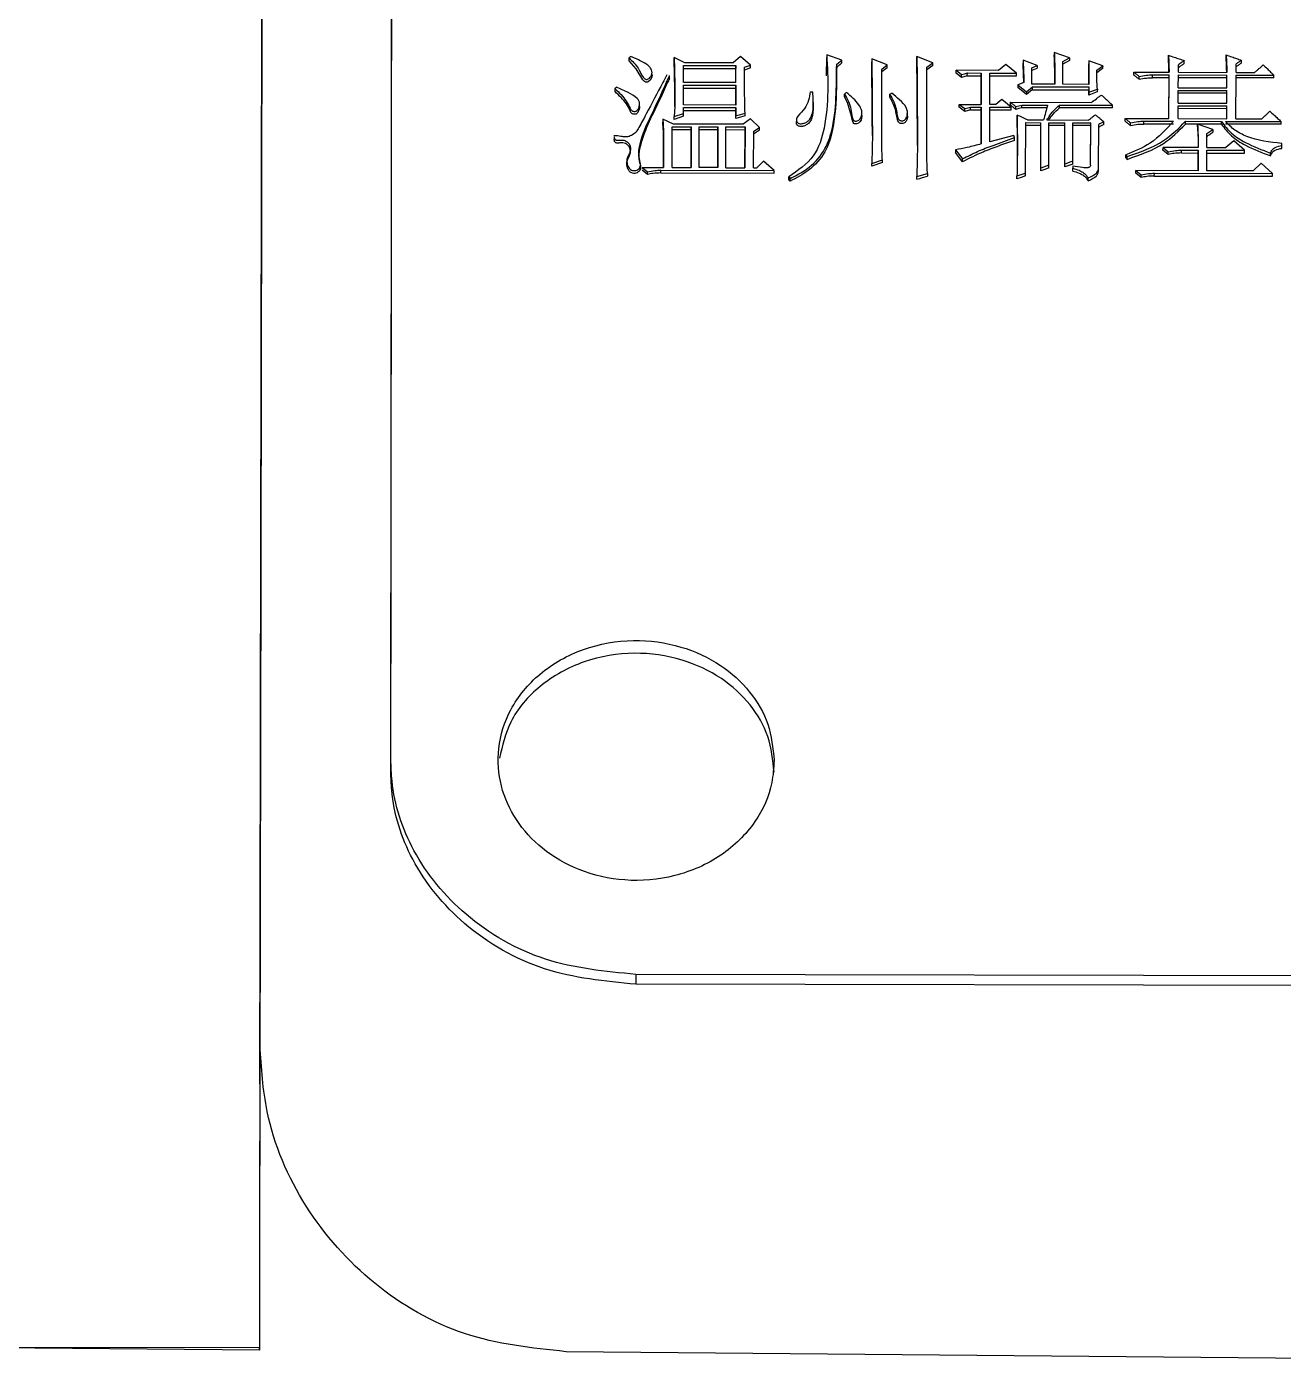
# Model space of a CAD drawing. Header units: millimetres. Extents: x 2384 to 4064, y 886 to 2074.
# Drawn here: x 2761.33 to 2781.81, y 1816.38 to 1838.27 of the extents above; entities that cross this region are included whole.
import ezdxf

# ---------------------------------------------------------------- set-up
doc = ezdxf.new("R2010")
doc.units = ezdxf.units.MM

msp = doc.modelspace()

# ---------------------------------------------------------------- linework, layer by layer
at = {"color": 7, "linetype": 'Continuous', "lineweight": 25}
for p, q in [((2771.144, 1837.712), (2771.144, 1837.759)), ((2772.053, 1837.679), (2771.88, 1837.766)), ((2772.961, 1837.781), (2772.842, 1837.678)), ((2773.124, 1837.643), (2772.961, 1837.781)), ((2774.363, 1837.467), (2774.367, 1837.767)), ((2774.616, 1837.726), (2774.368, 1837.813)), ((2775.352, 1837.647), (2775.103, 1837.743)), ((2775.103, 1837.743), (2775.103, 1837.696)), ((2776.098, 1837.681), (2775.839, 1837.785)), ((2778.327, 1837.763), (2778.078, 1837.85)), ((2778.078, 1837.85), (2778.078, 1837.803)), ((2778.219, 1837.703), (2778.327, 1837.763)), ((2780.879, 1837.763), (2780.88, 1837.81)), ((2771.517, 1837.533), (2771.517, 1837.543)), ((2772.031, 1837.636), (2772.886, 1837.634)), ((2772.031, 1837.359), (2772.031, 1837.636)), ((2772.031, 1837.589), (2772.885, 1837.588)), ((2772.842, 1837.678), (2772.053, 1837.679)), ((2772.885, 1837.357), (2772.886, 1837.634)), ((2772.886, 1837.634), (2772.885, 1837.588)), ((2772.885, 1837.357), (2772.885, 1837.588)), ((2773.026, 1837.608), (2773.124, 1837.643)), ((2773.123, 1837.596), (2773.026, 1837.562)), ((2774.53, 1837.657), (2774.616, 1837.726)), ((2774.53, 1837.611), (2774.53, 1837.657)), ((2774.53, 1837.478), (2774.53, 1837.525)), ((2775.264, 1836.447), (2775.265, 1837.578)), ((2775.265, 1837.578), (2775.352, 1837.647)), ((2775.352, 1837.601), (2775.265, 1837.532)), ((2776, 1836.245), (2776.001, 1837.611)), ((2776.001, 1837.611), (2776.098, 1837.681)), ((2776.098, 1837.634), (2776.001, 1837.565)), ((2776.477, 1837.559), (2776.563, 1837.489)), ((2777.169, 1837.557), (2776.477, 1837.559)), ((2776.477, 1837.512), (2776.477, 1837.559)), ((2777.288, 1837.652), (2777.169, 1837.557)), ((2777.461, 1837.513), (2777.288, 1837.652)), ((2777.57, 1837.721), (2777.569, 1837.674)), ((2777.797, 1837.634), (2777.57, 1837.721)), ((2777.71, 1837.6), (2777.797, 1837.634)), ((2777.71, 1837.331), (2777.71, 1837.6)), ((2777.796, 1837.587), (2777.71, 1837.553)), ((2778.327, 1837.716), (2778.218, 1837.656)), ((2778.218, 1837.33), (2778.219, 1837.703)), ((2778.64, 1837.71), (2778.64, 1837.329)), ((2778.868, 1837.632), (2778.64, 1837.71)), ((2778.64, 1837.71), (2778.64, 1837.664)), ((2778.64, 1837.329), (2778.64, 1837.664)), ((2778.77, 1837.563), (2778.868, 1837.632)), ((2778.867, 1837.585), (2778.77, 1837.516)), ((2779.376, 1837.527), (2779.949, 1837.526)), ((2779.376, 1837.481), (2779.376, 1837.527)), ((2780.101, 1837.526), (2780.101, 1837.647)), ((2780.101, 1837.526), (2780.89, 1837.524)), ((2781.042, 1837.524), (2781.042, 1837.663)), ((2781.042, 1837.524), (2781.345, 1837.524)), ((2771.517, 1837.497), (2771.517, 1837.51)), ((2771.803, 1837.425), (2771.804, 1837.472)), ((2772.03, 1836.994), (2772.031, 1837.315)), ((2772.885, 1837.357), (2772.031, 1837.359)), ((2772.031, 1837.315), (2772.885, 1837.314)), ((2772.885, 1837.314), (2772.885, 1836.992)), ((2776.563, 1837.443), (2776.477, 1837.512)), ((2776.563, 1837.443), (2776.563, 1837.489)), ((2776.66, 1837.468), (2776.563, 1837.443)), ((2776.66, 1837.468), (2776.661, 1837.515)), ((2776.66, 1837.468), (2776.888, 1837.468)), ((2776.661, 1837.515), (2776.888, 1837.514)), ((2776.888, 1837.514), (2776.887, 1837.002)), ((2776.887, 1837.002), (2776.888, 1837.468)), ((2777.028, 1837.514), (2777.461, 1837.513)), ((2777.028, 1837.002), (2777.028, 1837.514)), ((2777.028, 1837.468), (2777.461, 1837.467)), ((2777.58, 1837.357), (2777.483, 1837.323)), ((2777.483, 1837.323), (2777.623, 1837.209)), ((2778.088, 1837.33), (2777.71, 1837.331)), ((2778.64, 1837.329), (2778.218, 1837.33)), ((2779.462, 1837.411), (2779.462, 1837.458)), ((2779.678, 1837.437), (2779.679, 1837.483)), ((2779.949, 1837.436), (2779.678, 1837.437)), ((2779.679, 1837.483), (2779.949, 1837.483)), ((2779.948, 1836.77), (2779.949, 1837.483)), ((2779.948, 1836.77), (2779.949, 1837.436)), ((2779.949, 1837.436), (2779.949, 1837.483)), ((2780.1, 1837.274), (2780.101, 1837.483)), ((2780.89, 1837.435), (2780.1, 1837.436)), ((2780.101, 1837.483), (2780.89, 1837.481)), ((2780.89, 1837.273), (2780.89, 1837.481)), ((2780.89, 1837.273), (2780.89, 1837.435)), ((2781.041, 1836.768), (2781.042, 1837.481)), ((2781.658, 1837.433), (2781.041, 1837.434)), ((2781.042, 1837.481), (2781.658, 1837.48)), ((2770.916, 1837.21), (2770.917, 1837.257)), ((2772.03, 1837.269), (2772.885, 1837.267)), ((2772.885, 1836.992), (2772.885, 1837.267)), ((2774.097, 1837.207), (2774.14, 1837.207)), ((2775.395, 1837.17), (2775.427, 1837.187)), ((2775.395, 1837.124), (2775.395, 1837.17)), ((2777.223, 1837.08), (2777.125, 1837.002)), ((2777.374, 1836.958), (2777.223, 1837.08)), ((2777.623, 1837.163), (2777.482, 1837.276)), ((2777.623, 1837.209), (2777.721, 1837.287)), ((2777.72, 1837.241), (2777.623, 1837.163)), ((2777.623, 1837.209), (2777.623, 1837.163)), ((2777.72, 1837.241), (2778.64, 1837.24)), ((2777.721, 1837.287), (2778.64, 1837.286)), ((2778.64, 1837.286), (2778.64, 1837.199)), ((2778.64, 1837.286), (2778.64, 1837.24)), ((2778.64, 1837.199), (2778.781, 1837.251)), ((2778.64, 1837.153), (2778.64, 1837.24)), ((2778.78, 1837.205), (2778.64, 1837.153)), ((2778.781, 1837.251), (2778.78, 1837.205)), ((2780.1, 1837.274), (2780.89, 1837.273)), ((2780.1, 1837.231), (2780.89, 1837.23)), ((2780.1, 1837.022), (2780.1, 1837.231)), ((2780.89, 1837.183), (2780.1, 1837.185)), ((2780.89, 1837.021), (2780.89, 1837.23)), ((2780.89, 1837.021), (2780.89, 1837.183)), ((2771.317, 1836.966), (2771.317, 1837.012)), ((2771.89, 1836.968), (2771.879, 1836.802)), ((2772.885, 1836.992), (2772.03, 1836.994)), ((2772.03, 1836.95), (2772.885, 1836.949)), ((2772.03, 1836.854), (2772.03, 1836.95)), ((2772.03, 1836.904), (2772.885, 1836.903)), ((2772.885, 1836.949), (2772.885, 1836.818)), ((2772.885, 1836.772), (2772.885, 1836.903)), ((2772.885, 1836.818), (2773.036, 1836.861)), ((2774.146, 1836.911), (2774.146, 1836.958)), ((2774.939, 1836.868), (2774.939, 1836.892)), ((2775.682, 1836.845), (2775.683, 1836.874)), ((2775.683, 1836.887), (2775.683, 1836.891)), ((2776.53, 1837.003), (2776.617, 1836.933)), ((2776.53, 1837.003), (2776.887, 1837.002)), ((2776.53, 1836.957), (2776.53, 1837.003)), ((2776.617, 1836.887), (2776.53, 1836.957)), ((2776.617, 1836.887), (2776.617, 1836.933)), ((2776.714, 1836.913), (2776.617, 1836.887)), ((2776.714, 1836.959), (2776.887, 1836.959)), ((2776.714, 1836.913), (2776.714, 1836.959)), ((2776.714, 1836.913), (2776.887, 1836.913)), ((2776.887, 1836.959), (2776.887, 1836.357)), ((2776.887, 1836.357), (2776.887, 1836.913)), ((2777.027, 1836.391), (2777.028, 1836.958)), ((2777.125, 1837.002), (2777.028, 1837.002)), ((2777.028, 1836.958), (2777.374, 1836.958)), ((2777.028, 1836.913), (2777.374, 1836.912)), ((2777.363, 1837.036), (2778.683, 1837.034)), ((2777.363, 1836.99), (2777.363, 1837.036)), ((2777.374, 1836.912), (2777.374, 1836.958)), ((2777.547, 1836.992), (2777.969, 1836.991)), ((2777.547, 1836.946), (2777.547, 1836.992)), ((2777.957, 1836.946), (2777.547, 1836.946)), ((2778.164, 1836.991), (2779.029, 1836.99)), ((2778.164, 1836.945), (2778.164, 1836.991)), ((2779.029, 1836.944), (2778.164, 1836.945)), ((2780.1, 1837.022), (2780.89, 1837.021)), ((2780.1, 1836.979), (2780.89, 1836.977)), ((2780.1, 1836.77), (2780.1, 1836.979)), ((2780.89, 1836.932), (2780.1, 1836.933)), ((2780.889, 1836.768), (2780.89, 1836.932)), ((2780.89, 1836.768), (2780.89, 1836.977)), ((2771.868, 1836.68), (2771.695, 1836.759)), ((2771.695, 1836.759), (2771.695, 1836.714)), ((2773.004, 1836.678), (2771.868, 1836.68)), ((2771.879, 1836.802), (2772.03, 1836.854)), ((2772.03, 1836.809), (2771.879, 1836.757)), ((2771.879, 1836.757), (2771.879, 1836.802)), ((2772.885, 1836.772), (2772.885, 1836.818)), ((2773.036, 1836.816), (2772.885, 1836.772)), ((2773.123, 1836.765), (2773.004, 1836.678)), ((2773.274, 1836.625), (2773.123, 1836.765)), ((2773.923, 1836.84), (2773.923, 1836.839)), ((2777.471, 1836.781), (2777.471, 1836.827)), ((2777.473, 1836.624), (2777.471, 1836.781)), ((2777.611, 1835.882), (2777.612, 1836.705)), ((2777.612, 1836.705), (2777.861, 1836.704)), ((2777.86, 1836.659), (2777.612, 1836.659)), ((2777.644, 1836.748), (2777.904, 1836.748)), ((2777.86, 1835.961), (2777.861, 1836.704)), ((2777.86, 1836.659), (2777.861, 1836.704)), ((2777.86, 1835.916), (2777.86, 1836.659)), ((2777.958, 1836.748), (2778.64, 1836.746)), ((2777.99, 1836.704), (2778.25, 1836.703)), ((2777.99, 1836.013), (2777.99, 1836.704)), ((2778.25, 1836.658), (2777.99, 1836.658)), ((2778.249, 1836.03), (2778.25, 1836.703)), ((2778.249, 1835.986), (2778.25, 1836.658)), ((2778.25, 1836.658), (2778.25, 1836.703)), ((2778.379, 1836.074), (2778.38, 1836.703)), ((2778.38, 1836.703), (2778.672, 1836.703)), ((2778.672, 1836.657), (2778.38, 1836.658)), ((2778.671, 1836.012), (2778.672, 1836.703)), ((2778.671, 1836.011), (2778.672, 1836.657)), ((2778.672, 1836.657), (2778.672, 1836.703)), ((2778.801, 1835.986), (2778.802, 1836.676)), ((2779.234, 1836.726), (2779.235, 1836.771)), ((2779.235, 1836.771), (2779.948, 1836.77)), ((2779.321, 1836.656), (2779.321, 1836.702)), ((2779.537, 1836.727), (2780.024, 1836.726)), ((2779.537, 1836.682), (2779.537, 1836.727)), ((2780.024, 1836.681), (2779.537, 1836.682)), ((2780.1, 1836.77), (2780.89, 1836.768)), ((2780.219, 1836.726), (2780.803, 1836.725)), ((2780.219, 1836.681), (2780.219, 1836.726)), ((2780.414, 1836.68), (2780.219, 1836.681)), ((2780.662, 1836.594), (2780.414, 1836.682)), ((2780.803, 1836.679), (2780.419, 1836.68)), ((2780.803, 1836.679), (2780.803, 1836.725)), ((2780.868, 1836.725), (2781.777, 1836.723)), ((2781.776, 1836.678), (2780.868, 1836.679)), ((2781.041, 1836.768), (2781.463, 1836.767)), ((2770.905, 1836.41), (2770.905, 1836.455)), ((2771.705, 1836.55), (2771.705, 1835.972)), ((2771.705, 1836.504), (2771.705, 1836.55)), ((2771.705, 1835.972), (2771.705, 1836.504)), ((2771.846, 1836.637), (2772.16, 1836.636)), ((2771.846, 1835.972), (2771.846, 1836.637)), ((2771.846, 1836.591), (2772.16, 1836.591)), ((2772.16, 1836.636), (2772.159, 1835.971)), ((2772.159, 1835.971), (2772.16, 1836.591)), ((2772.16, 1836.591), (2772.16, 1836.636)), ((2772.289, 1835.971), (2772.29, 1836.636)), ((2772.289, 1836.591), (2772.592, 1836.59)), ((2772.29, 1836.636), (2772.593, 1836.635)), ((2772.593, 1836.635), (2772.592, 1835.971)), ((2772.592, 1836.59), (2772.593, 1836.635)), ((2772.592, 1835.971), (2772.592, 1836.59)), ((2772.722, 1836.635), (2773.036, 1836.635)), ((2772.722, 1835.97), (2772.722, 1836.635)), ((2772.722, 1836.59), (2773.036, 1836.589)), ((2773.036, 1836.635), (2773.035, 1835.97)), ((2773.035, 1835.97), (2773.036, 1836.589)), ((2773.036, 1836.589), (2773.036, 1836.635)), ((2773.274, 1836.58), (2773.176, 1836.519)), ((2773.176, 1835.97), (2773.177, 1836.564)), ((2773.177, 1836.564), (2773.274, 1836.625)), ((2777.417, 1836.496), (2777.027, 1836.391)), ((2777.428, 1836.461), (2777.417, 1836.496)), ((2777.427, 1836.415), (2777.428, 1836.461)), ((2777.474, 1836.628), (2777.473, 1835.974)), ((2780.565, 1836.525), (2780.662, 1836.594)), ((2780.565, 1836.298), (2780.565, 1836.525)), ((2776.465, 1836.261), (2776.583, 1836.113)), ((2776.465, 1836.261), (2776.465, 1836.216)), ((2776.583, 1836.068), (2776.465, 1836.216)), ((2779.85, 1836.254), (2779.851, 1836.299)), ((2779.937, 1836.184), (2779.85, 1836.254)), ((2779.851, 1836.299), (2779.937, 1836.229)), ((2780.424, 1836.298), (2779.851, 1836.299)), ((2779.937, 1836.184), (2779.937, 1836.229)), ((2780.153, 1836.255), (2780.424, 1836.254)), ((2780.153, 1836.21), (2780.153, 1836.255)), ((2780.153, 1836.21), (2780.424, 1836.209)), ((2780.423, 1835.921), (2780.424, 1836.209)), ((2780.424, 1836.254), (2780.424, 1835.921)), ((2780.564, 1835.921), (2780.565, 1836.254)), ((2780.564, 1836.209), (2781.181, 1836.208)), ((2780.565, 1836.298), (2780.878, 1836.297)), ((2780.565, 1836.254), (2781.181, 1836.253)), ((2781.008, 1836.41), (2780.878, 1836.297)), ((2781.181, 1836.253), (2781.008, 1836.41)), ((2781.787, 1836.33), (2781.787, 1836.365)), ((2781.787, 1836.285), (2781.787, 1836.33)), ((2773.338, 1836.074), (2773.23, 1835.969)), ((2773.511, 1835.925), (2773.338, 1836.074)), ((2775.275, 1836.052), (2775.101, 1835.992)), ((2775.101, 1835.992), (2775.102, 1836.036)), ((2775.102, 1836.036), (2775.275, 1836.097)), ((2776.583, 1836.068), (2776.583, 1836.113)), ((2778.249, 1835.986), (2778.249, 1836.03)), ((2778.379, 1835.995), (2778.379, 1835.96)), ((2778.379, 1835.995), (2778.379, 1835.95)), ((2778.801, 1835.941), (2778.801, 1835.985)), ((2779.266, 1836.106), (2779.266, 1836.151)), ((2781.451, 1836.042), (2781.321, 1835.92)), ((2781.635, 1835.875), (2781.451, 1836.042)), ((2771.359, 1835.973), (2771.445, 1835.903)), ((2771.359, 1835.973), (2771.705, 1835.972)), ((2771.445, 1835.858), (2771.359, 1835.928)), ((2771.445, 1835.858), (2771.445, 1835.903)), ((2771.661, 1835.884), (2771.662, 1835.928)), ((2771.661, 1835.884), (2773.511, 1835.881)), ((2771.662, 1835.928), (2773.511, 1835.925)), ((2771.846, 1835.972), (2772.159, 1835.971)), ((2772.592, 1835.971), (2772.289, 1835.971)), ((2772.722, 1835.97), (2773.035, 1835.97)), ((2773.176, 1835.97), (2773.23, 1835.969)), ((2773.749, 1835.819), (2773.771, 1835.793)), ((2773.749, 1835.775), (2773.749, 1835.819)), ((2773.771, 1835.749), (2773.749, 1835.775)), ((2773.77, 1835.749), (2773.771, 1835.793)), ((2775.837, 1835.824), (2776.01, 1835.877)), ((2775.837, 1835.78), (2775.837, 1835.824)), ((2776.01, 1835.877), (2776.01, 1835.832)), ((2777.47, 1835.786), (2777.47, 1835.83)), ((2777.86, 1835.916), (2777.86, 1835.961)), ((2778.379, 1835.915), (2778.379, 1835.96)), ((2778.379, 1835.915), (2778.379, 1835.95)), ((2778.628, 1835.757), (2778.628, 1835.802)), ((2779.407, 1835.923), (2779.493, 1835.853)), ((2780.424, 1835.921), (2779.407, 1835.923)), ((2779.407, 1835.879), (2779.407, 1835.923)), ((2779.493, 1835.808), (2779.407, 1835.879)), ((2779.493, 1835.808), (2779.493, 1835.853)), ((2779.709, 1835.834), (2779.71, 1835.879)), ((2779.709, 1835.834), (2781.635, 1835.831)), ((2779.71, 1835.879), (2781.635, 1835.875)), ((2781.321, 1835.92), (2780.564, 1835.921)), ((2767.26, 1826.129), (2767.261, 1826.32)), ((2771.256, 1822.813), (2771.255, 1822.653)), ((2808.255, 1822.586), (2771.255, 1822.653)), ((2808.256, 1822.745), (2771.256, 1822.813)), ((2765.117, 1816.683), (2760.117, 1816.73)), ((2765.117, 1816.721), (2760.117, 1816.73)), ((2765.117, 1816.683), (2765.117, 1816.721)), ((2800.568, 1816.376), (2770.117, 1816.661))]:
    msp.add_line(p, q, dxfattribs=at)
at = {"color": 7, "linetype": 'Continuous', "lineweight": 25, "flags": 128}
for points in [[(2771.144, 1837.759), (2771.15, 1837.765), (2771.158, 1837.775), (2771.166, 1837.785)], [(2771.879, 1837.719), (2771.88, 1837.746), (2771.88, 1837.766)], [(2775.839, 1837.738), (2775.839, 1837.764), (2775.839, 1837.785)], [(2778.327, 1837.763), (2778.327, 1837.737), (2778.327, 1837.716)], [(2779.938, 1837.756), (2779.939, 1837.783), (2779.939, 1837.803)], [(2771.515, 1837.496), (2771.519, 1837.475), (2771.512, 1837.435), (2771.49, 1837.398), (2771.457, 1837.371), (2771.443, 1837.365), (2771.428, 1837.363), (2771.412, 1837.367), (2771.396, 1837.375), (2771.372, 1837.402), (2771.263, 1837.584), (2771.144, 1837.712), (2771.144, 1837.712)], [(2773.123, 1837.596), (2773.123, 1837.622), (2773.124, 1837.643)], [(2774.616, 1837.68), (2774.616, 1837.706), (2774.616, 1837.726)], [(2775.352, 1837.601), (2775.352, 1837.627), (2775.352, 1837.647)], [(2776.098, 1837.634), (2776.098, 1837.66), (2776.098, 1837.681)], [(2777.797, 1837.634), (2777.797, 1837.608), (2777.796, 1837.587)], [(2778.868, 1837.632), (2778.867, 1837.606), (2778.867, 1837.585)], [(2780.198, 1837.669), (2780.198, 1837.696), (2780.198, 1837.716)], [(2781.128, 1837.723), (2781.128, 1837.697), (2781.128, 1837.676)], [(2772.885, 1837.267), (2772.885, 1837.293), (2772.885, 1837.314)], [(2776.563, 1837.489), (2776.612, 1837.502), (2776.661, 1837.515)], [(2776.888, 1837.468), (2776.888, 1837.494), (2776.888, 1837.514)], [(2777.461, 1837.467), (2777.461, 1837.493), (2777.461, 1837.513)], [(2777.483, 1837.323), (2777.483, 1837.297), (2777.482, 1837.276)], [(2780.89, 1837.435), (2780.89, 1837.461), (2780.89, 1837.481)], [(2781.658, 1837.433), (2781.658, 1837.459), (2781.658, 1837.48)], [(2770.917, 1837.257), (2770.927, 1837.27), (2770.938, 1837.283)], [(2774.659, 1837.171), (2774.667, 1837.178), (2774.679, 1837.188), (2774.692, 1837.197)], [(2774.659, 1837.125), (2774.659, 1837.146), (2774.659, 1837.158), (2774.659, 1837.171)], [(2774.936, 1836.845), (2774.942, 1836.81), (2774.927, 1836.747), (2774.908, 1836.717), (2774.886, 1836.697), (2774.858, 1836.685), (2774.837, 1836.683), (2774.822, 1836.686), (2774.809, 1836.693), (2774.798, 1836.707), (2774.78, 1836.754), (2774.77, 1836.811), (2774.709, 1837.035), (2774.659, 1837.125), (2774.659, 1837.125)], [(2777.721, 1837.287), (2777.72, 1837.262), (2777.72, 1837.241)], [(2778.64, 1837.199), (2778.64, 1837.173), (2778.64, 1837.153)], [(2780.89, 1837.183), (2780.89, 1837.209), (2780.89, 1837.23)], [(2772.885, 1836.903), (2772.885, 1836.928), (2772.885, 1836.949)], [(2773.036, 1836.816), (2773.036, 1836.841), (2773.036, 1836.861)], [(2776.617, 1836.933), (2776.666, 1836.946), (2776.714, 1836.959)], [(2776.887, 1836.913), (2776.887, 1836.938), (2776.887, 1836.959)], [(2777.45, 1836.966), (2777.499, 1836.979), (2777.547, 1836.992)], [(2777.45, 1836.92), (2777.45, 1836.946), (2777.45, 1836.966)], [(2777.547, 1836.946), (2777.498, 1836.933), (2777.45, 1836.92)], [(2779.029, 1836.944), (2779.029, 1836.969), (2779.029, 1836.99)], [(2780.89, 1836.932), (2780.89, 1836.957), (2780.89, 1836.977)], [(2772.03, 1836.809), (2772.03, 1836.834), (2772.03, 1836.854)], [(2778.888, 1836.72), (2778.867, 1836.709), (2778.845, 1836.698), (2778.823, 1836.687), (2778.802, 1836.676)], [(2778.888, 1836.674), (2778.845, 1836.653), (2778.802, 1836.631)], [(2778.888, 1836.674), (2778.888, 1836.7), (2778.888, 1836.72)], [(2780.413, 1836.637), (2780.413, 1836.662), (2780.414, 1836.682)], [(2781.776, 1836.678), (2781.776, 1836.703), (2781.777, 1836.723)], [(2773.274, 1836.58), (2773.274, 1836.605), (2773.274, 1836.625)], [(2780.662, 1836.594), (2780.662, 1836.569), (2780.662, 1836.549)], [(2780.424, 1836.209), (2780.424, 1836.234), (2780.424, 1836.254)], [(2781.181, 1836.208), (2781.181, 1836.233), (2781.181, 1836.253)], [(2775.275, 1836.052), (2775.275, 1836.077), (2775.275, 1836.097)], [(2777.99, 1836.013), (2777.944, 1835.995), (2777.902, 1835.978), (2777.86, 1835.961)], [(2777.99, 1835.969), (2777.99, 1835.994), (2777.99, 1836.013)], [(2778.379, 1836.074), (2778.332, 1836.058), (2778.291, 1836.044), (2778.249, 1836.03)], [(2778.379, 1836.029), (2778.314, 1836.008), (2778.249, 1835.986)], [(2778.379, 1836.029), (2778.379, 1836.054), (2778.379, 1836.074)], [(2779.245, 1836.177), (2779.256, 1836.164), (2779.266, 1836.151)], [(2779.245, 1836.133), (2779.245, 1836.149), (2779.245, 1836.163), (2779.245, 1836.177)], [(2779.245, 1836.133), (2779.25, 1836.126), (2779.255, 1836.119), (2779.266, 1836.106)], [(2773.511, 1835.881), (2773.511, 1835.905), (2773.511, 1835.925)], [(2775.837, 1835.78), (2775.884, 1835.794), (2775.931, 1835.809), (2776.01, 1835.832)], [(2777.611, 1835.882), (2777.565, 1835.865), (2777.518, 1835.848), (2777.47, 1835.83)], [(2777.611, 1835.838), (2777.54, 1835.812), (2777.47, 1835.786)], [(2777.611, 1835.838), (2777.611, 1835.863), (2777.611, 1835.882)], [(2777.99, 1835.969), (2777.925, 1835.943), (2777.86, 1835.916)], [(2781.635, 1835.831), (2781.635, 1835.856), (2781.635, 1835.875)], [(2765.126, 1821.655), (2765.125, 1821.036), (2765.124, 1820.417), (2765.122, 1819.796), (2765.121, 1819.175), (2765.12, 1818.553), (2765.119, 1817.931), (2765.118, 1817.307), (2765.117, 1816.683)]]:
    msp.add_lwpolyline(points, dxfattribs=at)
at = {"color": 7, "linetype": 'Continuous', "lineweight": 25}
for points in [[(2765.241, 1883.005), (2765.241, 1882.924), (2765.241, 1882.764), (2765.238, 1881.116), (2765.233, 1878.465), (2765.226, 1874.748), (2765.217, 1870.045), (2765.206, 1864.421), (2765.194, 1857.958), (2765.181, 1850.751), (2765.166, 1842.908), (2765.15, 1834.541), (2765.134, 1825.784), (2765.122, 1819.742), (2765.117, 1816.721)], [(2765.125, 1821.027), (2765.13, 1823.613), (2765.139, 1828.786), (2765.153, 1836.244), (2765.167, 1843.367), (2765.179, 1850.056), (2765.191, 1856.233), (2765.202, 1861.823), (2765.211, 1866.76), (2765.219, 1870.983), (2765.225, 1874.447), (2765.23, 1877.089), (2765.234, 1878.956), (2765.235, 1879.472), (2765.235, 1879.73)]]:
    msp.add_open_spline(points, degree=3, dxfattribs=at)
for points, knots in [([(2767.261, 1826.316), (2767.262, 1826.807), (2767.265, 1829.261), (2767.27, 1833.609), (2767.276, 1839.216), (2767.281, 1844.613), (2767.285, 1850.367), (2767.288, 1856.318), (2767.289, 1862.244), (2767.288, 1867.514), (2767.284, 1872.04), (2767.279, 1875.794), (2767.272, 1878.384), (2767.264, 1880.077), (2767.257, 1881.157), (2767.249, 1881.884), (2767.243, 1882.035), (2767.24, 1882.111)], [0, 0, 0, 0, 0.015692, 0.078515, 0.141334, 0.20415, 0.266967, 0.352016, 0.437317, 0.522367, 0.607418, 0.69272, 0.77777, 0.83263, 0.887489, 0.943742, 1, 1, 1, 1]), ([(2767.26, 1826.125), (2767.26, 1826.663), (2767.264, 1829.356), (2767.27, 1834.703), (2767.278, 1841.919), (2767.283, 1849.236), (2767.286, 1855.41), (2767.287, 1860.514), (2767.287, 1864.694), (2767.285, 1868.901), (2767.281, 1872.905), (2767.274, 1876.444), (2767.265, 1879.118), (2767.253, 1880.912), (2767.244, 1881.245), (2767.239, 1881.411)], [0, 0, 0, 0, 0.017379, 0.086966, 0.17585, 0.265018, 0.353899, 0.419464, 0.485029, 0.550594, 0.638845, 0.727377, 0.81563, 0.907817, 1, 1, 1, 1]), ([(2771.144, 1837.759), (2771.199, 1837.707), (2771.296, 1837.615), (2771.343, 1837.483), (2771.391, 1837.425), (2771.411, 1837.412), (2771.429, 1837.408), (2771.448, 1837.412), (2771.47, 1837.424), (2771.494, 1837.446), (2771.515, 1837.48), (2771.521, 1837.522), (2771.514, 1837.571), (2771.477, 1837.621), (2771.364, 1837.702), (2771.254, 1837.748), (2771.166, 1837.785)], [0, 0, 0, 0, 0.207426, 0.367178, 0.400688, 0.416557, 0.431267, 0.448072, 0.466648, 0.497246, 0.538519, 0.578668, 0.620139, 0.682423, 0.747231, 1, 1, 1, 1]), ([(2771.88, 1837.766), (2771.883, 1837.663), (2771.889, 1837.479), (2771.891, 1837.213), (2771.89, 1837.05), (2771.89, 1836.968)], [0, 0, 0, 0, 0.386875, 0.693415, 1, 1, 1, 1]), ([(2774.368, 1837.813), (2774.388, 1837.415), (2774.415, 1836.859), (2774.191, 1836.129), (2773.898, 1835.924), (2773.749, 1835.819)], [0, 0, 0, 0, 0.554435, 0.773568, 1, 1, 1, 1]), ([(2775.103, 1837.743), (2775.105, 1837.565), (2775.107, 1837.297), (2775.109, 1836.96), (2775.111, 1836.733), (2775.112, 1836.595), (2775.113, 1836.526)], [0, 0, 0, 0, 0.440829, 0.661242, 0.83062, 1, 1, 1, 1]), ([(2775.839, 1837.785), (2775.84, 1837.599), (2775.842, 1837.268), (2775.845, 1836.862), (2775.847, 1836.57), (2775.848, 1836.423), (2775.848, 1836.35)], [0, 0, 0, 0, 0.390303, 0.695145, 0.847572, 1, 1, 1, 1]), ([(2775.848, 1836.331), (2775.848, 1836.334), (2775.848, 1836.343), (2775.848, 1836.364), (2775.848, 1836.393), (2775.847, 1836.428), (2775.847, 1836.498), (2775.846, 1836.651), (2775.844, 1836.934), (2775.842, 1837.241), (2775.84, 1837.49), (2775.839, 1837.632), (2775.839, 1837.702), (2775.839, 1837.738)], [0, 0, 0, 0, 0.006208, 0.018649, 0.04353, 0.068411, 0.093293, 0.192818, 0.39187, 0.695929, 0.847964, 0.923982, 1, 1, 1, 1]), ([(2778.078, 1837.85), (2778.082, 1837.752), (2778.087, 1837.617), (2778.088, 1837.444), (2778.088, 1837.368), (2778.088, 1837.33)], [0, 0, 0, 0, 0.5632267, 0.7816065, 1, 1, 1, 1]), ([(2778.088, 1837.33), (2778.088, 1837.363), (2778.088, 1837.444), (2778.086, 1837.602), (2778.081, 1837.727), (2778.078, 1837.803)], [0, 0, 0, 0, 0.208731, 0.5152, 1, 1, 1, 1]), ([(2779.948, 1837.526), (2779.948, 1837.541), (2779.947, 1837.586), (2779.945, 1837.663), (2779.94, 1837.725), (2779.938, 1837.756)], [0, 0, 0, 0, 0.186507, 0.593139, 1, 1, 1, 1]), ([(2779.939, 1837.803), (2779.941, 1837.774), (2779.945, 1837.713), (2779.948, 1837.621), (2779.949, 1837.558), (2779.949, 1837.526)], [0, 0, 0, 0, 0.319584, 0.659717, 1, 1, 1, 1]), ([(2779.939, 1837.803), (2779.97, 1837.793), (2780.029, 1837.773), (2780.115, 1837.744), (2780.17, 1837.726), (2780.198, 1837.716)], [0, 0, 0, 0, 0.3604045, 0.6802023, 1, 1, 1, 1]), ([(2780.889, 1837.524), (2780.889, 1837.539), (2780.889, 1837.586), (2780.887, 1837.666), (2780.882, 1837.731), (2780.879, 1837.763)], [0, 0, 0, 0, 0.185295, 0.592481, 1, 1, 1, 1]), ([(2780.88, 1837.81), (2780.882, 1837.78), (2780.887, 1837.718), (2780.889, 1837.623), (2780.89, 1837.557), (2780.89, 1837.524)], [0, 0, 0, 0, 0.314477, 0.657155, 1, 1, 1, 1]), ([(2780.88, 1837.81), (2780.911, 1837.799), (2780.968, 1837.779), (2781.051, 1837.75), (2781.102, 1837.732), (2781.128, 1837.723)], [0, 0, 0, 0, 0.374011, 0.687005, 1, 1, 1, 1]), ([(2771.89, 1836.967), (2771.89, 1837.003), (2771.89, 1837.066), (2771.89, 1837.141), (2771.89, 1837.206), (2771.89, 1837.257), (2771.889, 1837.309), (2771.889, 1837.386), (2771.887, 1837.463), (2771.885, 1837.553), (2771.883, 1837.604), (2771.882, 1837.649), (2771.881, 1837.683), (2771.88, 1837.705), (2771.879, 1837.719)], [0, 0, 0, 0, 0.1459511, 0.2485273, 0.2998155, 0.4023919, 0.45368, 0.5049681, 0.7101241, 0.7614122, 0.8639885, 0.9152766, 0.9409207, 1, 1, 1, 1]), ([(2773.036, 1836.861), (2773.033, 1836.989), (2773.027, 1837.178), (2773.027, 1837.427), (2773.026, 1837.548), (2773.026, 1837.608)], [0, 0, 0, 0, 0.513443, 0.756719, 1, 1, 1, 1]), ([(2773.771, 1835.793), (2773.848, 1835.832), (2774.051, 1835.933), (2774.315, 1836.187), (2774.481, 1836.608), (2774.525, 1837.106), (2774.528, 1837.473), (2774.53, 1837.657)], [0, 0, 0, 0, 0.112641, 0.292889, 0.474955, 0.735645, 1, 1, 1, 1]), ([(2774.53, 1837.611), (2774.529, 1837.498), (2774.528, 1837.158), (2774.5, 1836.69), (2774.363, 1836.215), (2774.099, 1835.924), (2773.873, 1835.803), (2773.771, 1835.749)], [0, 0, 0, 0, 0.162061, 0.486697, 0.667178, 0.849696, 1, 1, 1, 1]), ([(2774.53, 1837.611), (2774.542, 1837.621), (2774.563, 1837.637), (2774.591, 1837.66), (2774.608, 1837.673), (2774.616, 1837.68)], [0, 0, 0, 0, 0.4285178, 0.7142589, 1, 1, 1, 1]), ([(2775.113, 1836.497), (2775.112, 1836.581), (2775.111, 1836.711), (2775.109, 1836.929), (2775.108, 1837.108), (2775.106, 1837.287), (2775.105, 1837.398), (2775.105, 1837.487), (2775.104, 1837.544), (2775.104, 1837.59), (2775.103, 1837.637), (2775.103, 1837.672), (2775.103, 1837.696)], [0, 0, 0, 0, 0.21029, 0.322113, 0.545759, 0.657582, 0.769405, 0.825316, 0.881228, 0.910921, 0.940614, 1, 1, 1, 1]), ([(2777.58, 1837.357), (2777.58, 1837.376), (2777.579, 1837.429), (2777.577, 1837.535), (2777.572, 1837.622), (2777.569, 1837.674)], [0, 0, 0, 0, 0.178051, 0.501334, 1, 1, 1, 1]), ([(2777.57, 1837.721), (2777.571, 1837.687), (2777.575, 1837.618), (2777.58, 1837.496), (2777.58, 1837.409), (2777.58, 1837.357)], [0, 0, 0, 0, 0.284728, 0.569466, 1, 1, 1, 1]), ([(2778.781, 1837.251), (2778.778, 1837.289), (2778.773, 1837.361), (2778.77, 1837.465), (2778.77, 1837.53), (2778.77, 1837.563)], [0, 0, 0, 0, 0.370983, 0.685388, 1, 1, 1, 1]), ([(2779.462, 1837.458), (2779.45, 1837.468), (2779.429, 1837.484), (2779.401, 1837.507), (2779.384, 1837.521), (2779.376, 1837.527)], [0, 0, 0, 0, 0.4283604, 0.7141802, 1, 1, 1, 1]), ([(2780.198, 1837.716), (2780.185, 1837.707), (2780.162, 1837.691), (2780.13, 1837.668), (2780.11, 1837.654), (2780.101, 1837.647)], [0, 0, 0, 0, 0.400148, 0.700074, 1, 1, 1, 1]), ([(2780.198, 1837.669), (2780.182, 1837.658), (2780.149, 1837.635), (2780.117, 1837.612), (2780.101, 1837.601)], [0, 0, 0, 0, 0.500981, 1, 1, 1, 1]), ([(2781.128, 1837.723), (2781.121, 1837.718), (2781.107, 1837.708), (2781.085, 1837.693), (2781.063, 1837.678), (2781.049, 1837.668), (2781.042, 1837.663)], [0, 0, 0, 0, 0.25, 0.5, 0.75, 1, 1, 1, 1]), ([(2781.128, 1837.676), (2781.114, 1837.666), (2781.085, 1837.646), (2781.056, 1837.626), (2781.042, 1837.616)], [0, 0, 0, 0, 0.501104, 1, 1, 1, 1]), ([(2781.345, 1837.524), (2781.357, 1837.534), (2781.38, 1837.554), (2781.427, 1837.595), (2781.462, 1837.625), (2781.485, 1837.645)], [0, 0, 0, 0, 0.254609, 0.509219, 1, 1, 1, 1]), ([(2781.485, 1837.645), (2781.508, 1837.623), (2781.548, 1837.585), (2781.606, 1837.53), (2781.641, 1837.496), (2781.658, 1837.48)], [0, 0, 0, 0, 0.393554, 0.696777, 1, 1, 1, 1]), ([(2771.762, 1837.484), (2771.74, 1837.442), (2771.628, 1837.229), (2771.475, 1836.942), (2771.333, 1836.672), (2771.26, 1836.548), (2771.19, 1836.493), (2771.108, 1836.468), (2771.024, 1836.474), (2770.958, 1836.496), (2770.913, 1836.49), (2770.899, 1836.488)], [0, 0, 0, 0, 0.102395, 0.511938, 0.690628, 0.751585, 0.813367, 0.867382, 0.913423, 0.973554, 1, 1, 1, 1]), ([(2770.904, 1836.473), (2770.904, 1836.466), (2770.904, 1836.453), (2770.911, 1836.437), (2770.923, 1836.425), (2770.938, 1836.419), (2770.986, 1836.413), (2771.045, 1836.427), (2771.106, 1836.401), (2771.141, 1836.368), (2771.164, 1836.324), (2771.172, 1836.269), (2771.152, 1836.195), (2771.103, 1836.122), (2771.112, 1836.031), (2771.135, 1835.973), (2771.168, 1835.938), (2771.197, 1835.924), (2771.228, 1835.92), (2771.259, 1835.925), (2771.29, 1835.939), (2771.315, 1835.963), (2771.331, 1835.993), (2771.335, 1836.058), (2771.295, 1836.151), (2771.32, 1836.438), (2771.534, 1836.869), (2771.709, 1837.26), (2771.802, 1837.468)], [0, 0, 0, 0, 0.0077713, 0.0158316, 0.020898, 0.0259592, 0.0344206, 0.0725739, 0.0891678, 0.1057133, 0.1266355, 0.1478921, 0.1714651, 0.2180015, 0.2486216, 0.2792272, 0.2913691, 0.3036375, 0.3143026, 0.3254008, 0.3378209, 0.3512343, 0.3645439, 0.3773655, 0.4297963, 0.4823092, 0.7227669, 1, 1, 1, 1]), ([(2771.803, 1837.425), (2771.792, 1837.401), (2771.734, 1837.277), (2771.568, 1836.898), (2771.345, 1836.501), (2771.292, 1836.127), (2771.328, 1836.025), (2771.334, 1835.967), (2771.325, 1835.933), (2771.304, 1835.906), (2771.275, 1835.886), (2771.24, 1835.876), (2771.204, 1835.877), (2771.174, 1835.889), (2771.147, 1835.914), (2771.12, 1835.96), (2771.105, 1836.024), (2771.117, 1836.116), (2771.175, 1836.19), (2771.165, 1836.274), (2771.142, 1836.322), (2771.106, 1836.356), (2771.065, 1836.373), (2771.015, 1836.377), (2770.973, 1836.37), (2770.939, 1836.373), (2770.922, 1836.38), (2770.912, 1836.391), (2770.904, 1836.407), (2770.904, 1836.42), (2770.904, 1836.427)], [0, 0, 0, 0, 0.032868, 0.164313, 0.500812, 0.571772, 0.614165, 0.629315, 0.642292, 0.655278, 0.668229, 0.681703, 0.694768, 0.7063, 0.716864, 0.736527, 0.768308, 0.795171, 0.848177, 0.871235, 0.8943, 0.910729, 0.927235, 0.942219, 0.964687, 0.973751, 0.979064, 0.984404, 0.990949, 1, 1, 1, 1]), ([(2779.462, 1837.411), (2779.448, 1837.423), (2779.419, 1837.446), (2779.39, 1837.469), (2779.376, 1837.481)], [0, 0, 0, 0, 0.499999, 1, 1, 1, 1]), ([(2779.462, 1837.458), (2779.502, 1837.466), (2779.573, 1837.482), (2779.646, 1837.483), (2779.679, 1837.483)], [0, 0, 0, 0, 0.558835, 1, 1, 1, 1]), ([(2779.462, 1837.411), (2779.502, 1837.42), (2779.573, 1837.435), (2779.646, 1837.436), (2779.678, 1837.437)], [0, 0, 0, 0, 0.558823, 1, 1, 1, 1]), ([(2771.315, 1836.966), (2771.315, 1836.954), (2771.314, 1836.925), (2771.299, 1836.891), (2771.283, 1836.863), (2771.268, 1836.849), (2771.251, 1836.842), (2771.232, 1836.84), (2771.21, 1836.844), (2771.189, 1836.854), (2771.171, 1836.874), (2771.149, 1836.928), (2771.105, 1837.014), (2771.017, 1837.116), (2770.95, 1837.179), (2770.916, 1837.21)], [0, 0, 0, 0, 0.056202, 0.134387, 0.173037, 0.202559, 0.226059, 0.24948, 0.2826, 0.316015, 0.34965, 0.397629, 0.589039, 0.792863, 1, 1, 1, 1]), ([(2770.917, 1837.257), (2770.95, 1837.226), (2771.051, 1837.132), (2771.131, 1837.011), (2771.174, 1836.916), (2771.192, 1836.899), (2771.213, 1836.889), (2771.235, 1836.886), (2771.255, 1836.888), (2771.273, 1836.898), (2771.296, 1836.925), (2771.312, 1836.966), (2771.32, 1837.018), (2771.307, 1837.063), (2771.251, 1837.131), (2771.12, 1837.202), (2771.003, 1837.254), (2770.938, 1837.283)], [0, 0, 0, 0, 0.118686, 0.359193, 0.382947, 0.402075, 0.421219, 0.441111, 0.455766, 0.470497, 0.490906, 0.548401, 0.59066, 0.633123, 0.67426, 0.821862, 1, 1, 1, 1]), ([(2774.097, 1837.207), (2774.09, 1837.161), (2774.077, 1837.068), (2774.017, 1836.928), (2773.926, 1836.849), (2773.881, 1836.788), (2773.872, 1836.759), (2773.875, 1836.732), (2773.886, 1836.71), (2773.903, 1836.696), (2773.925, 1836.688), (2773.961, 1836.686), (2774.007, 1836.696), (2774.056, 1836.722), (2774.1, 1836.767), (2774.149, 1836.878), (2774.152, 1837.032), (2774.143, 1837.157), (2774.14, 1837.207)], [0, 0, 0, 0, 0.1155207, 0.231637, 0.3603166, 0.3887728, 0.4111395, 0.4336114, 0.4546725, 0.4686543, 0.4826316, 0.5059355, 0.5454597, 0.5859072, 0.6273218, 0.6908769, 0.8746241, 1, 1, 1, 1]), ([(2774.659, 1837.171), (2774.682, 1837.132), (2774.727, 1837.053), (2774.768, 1836.924), (2774.771, 1836.825), (2774.79, 1836.765), (2774.802, 1836.744), (2774.818, 1836.733), (2774.834, 1836.728), (2774.855, 1836.729), (2774.879, 1836.737), (2774.904, 1836.754), (2774.929, 1836.791), (2774.946, 1836.846), (2774.936, 1836.923), (2774.888, 1837.01), (2774.8, 1837.102), (2774.729, 1837.166), (2774.692, 1837.197), (2774.692, 1837.197)], [0, 0, 0, 0, 0.122964, 0.247033, 0.370506, 0.395962, 0.421667, 0.433716, 0.445798, 0.461982, 0.485012, 0.508549, 0.540715, 0.603685, 0.664286, 0.751117, 0.871604, 0.999877, 1, 1, 1, 1]), ([(2775.395, 1837.17), (2775.418, 1837.128), (2775.461, 1837.05), (2775.503, 1836.929), (2775.512, 1836.831), (2775.532, 1836.767), (2775.555, 1836.743), (2775.573, 1836.736), (2775.596, 1836.734), (2775.622, 1836.739), (2775.645, 1836.752), (2775.665, 1836.776), (2775.682, 1836.82), (2775.689, 1836.884), (2775.656, 1836.982), (2775.555, 1837.079), (2775.471, 1837.151), (2775.427, 1837.187)], [0, 0, 0, 0, 0.133288, 0.244453, 0.355406, 0.411337, 0.426567, 0.441924, 0.46024, 0.483233, 0.506284, 0.526764, 0.567645, 0.636153, 0.704868, 0.849066, 1, 1, 1, 1]), ([(2775.678, 1836.845), (2775.681, 1836.832), (2775.688, 1836.796), (2775.674, 1836.751), (2775.655, 1836.717), (2775.635, 1836.7), (2775.611, 1836.691), (2775.588, 1836.688), (2775.566, 1836.692), (2775.549, 1836.703), (2775.528, 1836.731), (2775.508, 1836.806), (2775.496, 1836.91), (2775.449, 1837.025), (2775.413, 1837.091), (2775.395, 1837.124)], [0, 0, 0, 0, 0.057848, 0.158079, 0.196313, 0.228889, 0.261496, 0.295622, 0.320347, 0.345285, 0.375472, 0.466946, 0.67758, 0.837757, 1, 1, 1, 1]), ([(2778.683, 1837.034), (2778.71, 1837.054), (2778.751, 1837.084), (2778.805, 1837.125), (2778.832, 1837.145), (2778.845, 1837.155)], [0, 0, 0, 0, 0.5, 0.75, 1, 1, 1, 1]), ([(2778.845, 1837.155), (2778.869, 1837.134), (2778.911, 1837.096), (2778.972, 1837.041), (2779.01, 1837.007), (2779.029, 1836.99)], [0, 0, 0, 0, 0.382288, 0.691144, 1, 1, 1, 1]), ([(2774.147, 1837.04), (2774.147, 1837.033), (2774.152, 1836.96), (2774.148, 1836.862), (2774.116, 1836.75), (2774.077, 1836.694), (2774.024, 1836.657), (2773.975, 1836.643), (2773.936, 1836.641), (2773.911, 1836.647), (2773.894, 1836.657), (2773.881, 1836.672), (2773.873, 1836.693), (2773.872, 1836.714), (2773.876, 1836.725), (2773.878, 1836.729)], [0, 0, 0, 0, 0.0303454, 0.3603438, 0.4763949, 0.5935973, 0.678864, 0.7643231, 0.8132043, 0.8469953, 0.8746456, 0.9022271, 0.940594, 0.9794498, 1, 1, 1, 1]), ([(2777.363, 1837.036), (2777.378, 1837.024), (2777.407, 1837.001), (2777.435, 1836.978), (2777.45, 1836.966)], [0, 0, 0, 0, 0.5, 1, 1, 1, 1]), ([(2777.45, 1836.92), (2777.435, 1836.932), (2777.406, 1836.955), (2777.378, 1836.979), (2777.363, 1836.99)], [0, 0, 0, 0, 0.499999, 1, 1, 1, 1]), ([(2777.969, 1836.991), (2777.958, 1836.951), (2777.937, 1836.87), (2777.915, 1836.788), (2777.904, 1836.748)], [0, 0, 0, 0, 0.5, 1, 1, 1, 1]), ([(2777.958, 1836.748), (2777.99, 1836.797), (2778.046, 1836.887), (2778.128, 1836.959), (2778.164, 1836.991)], [0, 0, 0, 0, 0.5562608, 1, 1, 1, 1]), ([(2777.99, 1836.748), (2778.012, 1836.781), (2778.059, 1836.854), (2778.127, 1836.913), (2778.164, 1836.945)], [0, 0, 0, 0, 0.461428, 1, 1, 1, 1]), ([(2781.463, 1836.767), (2781.474, 1836.778), (2781.497, 1836.8), (2781.541, 1836.84), (2781.572, 1836.87), (2781.593, 1836.889)], [0, 0, 0, 0, 0.264853, 0.529705, 1, 1, 1, 1]), ([(2781.593, 1836.889), (2781.616, 1836.868), (2781.659, 1836.83), (2781.72, 1836.774), (2781.758, 1836.74), (2781.777, 1836.723)], [0, 0, 0, 0, 0.382288, 0.691144, 1, 1, 1, 1]), ([(2771.695, 1836.759), (2771.697, 1836.729), (2771.702, 1836.678), (2771.704, 1836.609), (2771.705, 1836.569), (2771.705, 1836.55)], [0, 0, 0, 0, 0.438995, 0.719464, 1, 1, 1, 1]), ([(2771.705, 1836.504), (2771.705, 1836.535), (2771.704, 1836.585), (2771.699, 1836.655), (2771.696, 1836.694), (2771.695, 1836.714)], [0, 0, 0, 0, 0.435197, 0.717566, 1, 1, 1, 1]), ([(2777.471, 1836.827), (2777.472, 1836.766), (2777.476, 1836.57), (2777.478, 1836.238), (2777.473, 1835.966), (2777.47, 1835.83)], [0, 0, 0, 0, 0.183884, 0.591879, 1, 1, 1, 1]), ([(2777.644, 1836.748), (2777.616, 1836.761), (2777.558, 1836.788), (2777.5, 1836.814), (2777.471, 1836.827)], [0, 0, 0, 0, 0.5, 1, 1, 1, 1]), ([(2778.64, 1836.746), (2778.652, 1836.756), (2778.676, 1836.776), (2778.712, 1836.805), (2778.736, 1836.824), (2778.748, 1836.833)], [0, 0, 0, 0, 0.342692, 0.671346, 1, 1, 1, 1]), ([(2778.748, 1836.833), (2778.76, 1836.823), (2778.785, 1836.803), (2778.832, 1836.766), (2778.866, 1836.738), (2778.888, 1836.72)], [0, 0, 0, 0, 0.263606, 0.527213, 1, 1, 1, 1]), ([(2779.321, 1836.656), (2779.306, 1836.668), (2779.278, 1836.691), (2779.249, 1836.714), (2779.234, 1836.726)], [0, 0, 0, 0, 0.499999, 1, 1, 1, 1]), ([(2779.321, 1836.702), (2779.309, 1836.711), (2779.288, 1836.728), (2779.259, 1836.751), (2779.243, 1836.765), (2779.235, 1836.771)], [0, 0, 0, 0, 0.4283604, 0.7141802, 1, 1, 1, 1]), ([(2780.024, 1836.726), (2779.905, 1836.597), (2779.69, 1836.363), (2779.383, 1836.235), (2779.245, 1836.177)], [0, 0, 0, 0, 0.551009, 1, 1, 1, 1]), ([(2779.266, 1836.151), (2779.475, 1836.224), (2779.844, 1836.351), (2780.106, 1836.613), (2780.219, 1836.726)], [0, 0, 0, 0, 0.567388, 1, 1, 1, 1]), ([(2779.266, 1836.106), (2779.475, 1836.179), (2779.844, 1836.306), (2780.105, 1836.567), (2780.219, 1836.681)], [0, 0, 0, 0, 0.567483, 1, 1, 1, 1]), ([(2779.321, 1836.702), (2779.361, 1836.71), (2779.432, 1836.725), (2779.505, 1836.727), (2779.537, 1836.727)], [0, 0, 0, 0, 0.558835, 1, 1, 1, 1]), ([(2779.321, 1836.656), (2779.361, 1836.665), (2779.432, 1836.68), (2779.505, 1836.681), (2779.537, 1836.682)], [0, 0, 0, 0, 0.558823, 1, 1, 1, 1]), ([(2780.414, 1836.682), (2780.417, 1836.619), (2780.422, 1836.523), (2780.423, 1836.395), (2780.424, 1836.33), (2780.424, 1836.298)], [0, 0, 0, 0, 0.494848, 0.747411, 1, 1, 1, 1]), ([(2780.803, 1836.725), (2780.854, 1836.657), (2780.959, 1836.519), (2781.241, 1836.348), (2781.465, 1836.261), (2781.603, 1836.208)], [0, 0, 0, 0, 0.271719, 0.55196, 1, 1, 1, 1]), ([(2780.803, 1836.679), (2780.854, 1836.612), (2780.959, 1836.474), (2781.241, 1836.303), (2781.465, 1836.216), (2781.603, 1836.163)], [0, 0, 0, 0, 0.271622, 0.551863, 1, 1, 1, 1]), ([(2781.787, 1836.365), (2781.591, 1836.388), (2781.319, 1836.419), (2781.015, 1836.575), (2780.916, 1836.675), (2780.868, 1836.725)], [0, 0, 0, 0, 0.568218, 0.786771, 1, 1, 1, 1]), ([(2775.113, 1836.526), (2775.112, 1836.46), (2775.111, 1836.345), (2775.107, 1836.182), (2775.103, 1836.085), (2775.102, 1836.036)], [0, 0, 0, 0, 0.404483, 0.702227, 1, 1, 1, 1]), ([(2775.275, 1836.097), (2775.273, 1836.128), (2775.27, 1836.19), (2775.266, 1836.306), (2775.265, 1836.392), (2775.264, 1836.447)], [0, 0, 0, 0, 0.264401, 0.528809, 1, 1, 1, 1]), ([(2776.583, 1836.113), (2776.664, 1836.155), (2776.824, 1836.239), (2777.111, 1836.346), (2777.312, 1836.419), (2777.428, 1836.461)], [0, 0, 0, 0, 0.299814, 0.597246, 1, 1, 1, 1]), ([(2780.413, 1836.637), (2780.417, 1836.574), (2780.422, 1836.479), (2780.423, 1836.366), (2780.423, 1836.315), (2780.423, 1836.298)], [0, 0, 0, 0, 0.55556, 0.843987, 1, 1, 1, 1]), ([(2780.565, 1836.479), (2780.578, 1836.489), (2780.6, 1836.505), (2780.633, 1836.528), (2780.652, 1836.542), (2780.662, 1836.549)], [0, 0, 0, 0, 0.400352, 0.700176, 1, 1, 1, 1]), ([(2775.848, 1836.35), (2775.847, 1836.278), (2775.844, 1836.154), (2775.84, 1835.979), (2775.838, 1835.876), (2775.837, 1835.824)], [0, 0, 0, 0, 0.412441, 0.70622, 1, 1, 1, 1]), ([(2776.01, 1835.877), (2776.009, 1835.908), (2776.006, 1835.972), (2776.001, 1836.095), (2776, 1836.185), (2776, 1836.245)], [0, 0, 0, 0, 0.258832, 0.517669, 1, 1, 1, 1]), ([(2776.887, 1836.357), (2776.849, 1836.347), (2776.774, 1836.327), (2776.634, 1836.293), (2776.53, 1836.273), (2776.465, 1836.261)], [0, 0, 0, 0, 0.270954, 0.541932, 1, 1, 1, 1]), ([(2777.427, 1836.415), (2777.342, 1836.385), (2777.171, 1836.323), (2776.883, 1836.218), (2776.693, 1836.123), (2776.583, 1836.068)], [0, 0, 0, 0, 0.297541, 0.595102, 1, 1, 1, 1]), ([(2779.937, 1836.229), (2779.977, 1836.237), (2780.048, 1836.253), (2780.121, 1836.254), (2780.153, 1836.255)], [0, 0, 0, 0, 0.558835, 1, 1, 1, 1]), ([(2780.153, 1836.21), (2780.112, 1836.209), (2780.039, 1836.207), (2779.968, 1836.191), (2779.937, 1836.184)], [0, 0, 0, 0, 0.561086, 1, 1, 1, 1]), ([(2781.603, 1836.208), (2781.611, 1836.227), (2781.627, 1836.264), (2781.691, 1836.314), (2781.75, 1836.324), (2781.787, 1836.33)], [0, 0, 0, 0, 0.268716, 0.54683, 1, 1, 1, 1]), ([(2781.603, 1836.163), (2781.611, 1836.182), (2781.627, 1836.219), (2781.691, 1836.269), (2781.75, 1836.279), (2781.787, 1836.285)], [0, 0, 0, 0, 0.268565, 0.546656, 1, 1, 1, 1]), ([(2781.603, 1836.163), (2781.603, 1836.167), (2781.603, 1836.176), (2781.603, 1836.191), (2781.603, 1836.201), (2781.603, 1836.208)], [0, 0, 0, 0, 0.2784297, 0.5568596, 1, 1, 1, 1]), ([(2778.671, 1836.012), (2778.67, 1836.007), (2778.668, 1835.998), (2778.658, 1835.984), (2778.643, 1835.974), (2778.603, 1835.962), (2778.512, 1835.978), (2778.432, 1835.988), (2778.379, 1835.995)], [0, 0, 0, 0, 0.049888, 0.101022, 0.164011, 0.229448, 0.49258, 1, 1, 1, 1]), ([(2778.628, 1835.802), (2778.679, 1835.823), (2778.75, 1835.852), (2778.798, 1835.93), (2778.8, 1835.967), (2778.801, 1835.986)], [0, 0, 0, 0, 0.572838, 0.788051, 1, 1, 1, 1]), ([(2771.445, 1835.903), (2771.485, 1835.911), (2771.556, 1835.927), (2771.629, 1835.928), (2771.662, 1835.928)], [0, 0, 0, 0, 0.558835, 1, 1, 1, 1]), ([(2771.661, 1835.884), (2771.62, 1835.883), (2771.547, 1835.881), (2771.476, 1835.865), (2771.445, 1835.858)], [0, 0, 0, 0, 0.5610855, 1, 1, 1, 1]), ([(2778.379, 1835.96), (2778.415, 1835.951), (2778.472, 1835.935), (2778.544, 1835.897), (2778.596, 1835.856), (2778.617, 1835.819), (2778.628, 1835.802)], [0, 0, 0, 0, 0.34869, 0.570906, 0.788288, 1, 1, 1, 1]), ([(2778.379, 1835.915), (2778.414, 1835.906), (2778.472, 1835.891), (2778.544, 1835.853), (2778.596, 1835.811), (2778.617, 1835.775), (2778.628, 1835.757)], [0, 0, 0, 0, 0.3488, 0.571044, 0.788393, 1, 1, 1, 1]), ([(2778.628, 1835.757), (2778.679, 1835.779), (2778.75, 1835.808), (2778.797, 1835.886), (2778.8, 1835.923), (2778.801, 1835.941)], [0, 0, 0, 0, 0.573022, 0.788169, 1, 1, 1, 1]), ([(2779.493, 1835.853), (2779.533, 1835.861), (2779.604, 1835.877), (2779.677, 1835.878), (2779.71, 1835.879)], [0, 0, 0, 0, 0.558835, 1, 1, 1, 1]), ([(2779.709, 1835.834), (2779.668, 1835.833), (2779.595, 1835.832), (2779.524, 1835.815), (2779.493, 1835.808)], [0, 0, 0, 0, 0.561086, 1, 1, 1, 1]), ([(2773.511, 1826.305), (2773.491, 1826.505), (2773.45, 1826.905), (2773.128, 1827.447), (2772.641, 1827.892), (2771.981, 1828.195), (2771.201, 1828.301), (2770.388, 1828.157), (2769.675, 1827.759), (2769.189, 1827.174), (2768.983, 1826.518), (2769.028, 1825.884), (2769.283, 1825.314), (2769.724, 1824.834), (2770.336, 1824.481), (2771.089, 1824.311), (2771.905, 1824.381), (2772.662, 1824.713), (2773.219, 1825.259), (2773.48, 1825.831), (2773.503, 1826.183), (2773.511, 1826.305)], [0, 0, 0, 0, 0.046279, 0.092725, 0.141725, 0.195203, 0.253703, 0.315281, 0.376932, 0.43439, 0.485836, 0.533043, 0.57924, 0.627326, 0.679267, 0.736374, 0.797512, 0.859391, 0.918431, 0.971633, 1, 1, 1, 1]), ([(2773.509, 1826.113), (2773.489, 1826.31), (2773.449, 1826.703), (2773.133, 1827.237), (2772.653, 1827.677), (2771.998, 1827.981), (2771.219, 1828.092), (2770.397, 1827.954), (2769.683, 1827.559), (2769.182, 1826.989), (2769.079, 1826.542), (2769.032, 1826.34)], [0, 0, 0, 0, 0.0945636, 0.1894819, 0.2900462, 0.4006216, 0.52239, 0.6514456, 0.7808341, 0.9007344, 1, 1, 1, 1]), ([(2771.256, 1822.813), (2770.755, 1822.861), (2769.753, 1822.959), (2768.461, 1823.706), (2767.588, 1824.756), (2767.282, 1825.691), (2767.265, 1826.201), (2767.261, 1826.316)], [0, 0, 0, 0, 0.251176, 0.502957, 0.733145, 0.939637, 1, 1, 1, 1]), ([(2771.255, 1822.653), (2770.75, 1822.702), (2769.738, 1822.801), (2768.438, 1823.554), (2767.569, 1824.608), (2767.278, 1825.53), (2767.263, 1826.023), (2767.26, 1826.125)], [0, 0, 0, 0, 0.254502, 0.509672, 0.741039, 0.946304, 1, 1, 1, 1]), ([(2770.117, 1816.661), (2769.555, 1816.721), (2768.431, 1816.842), (2766.936, 1817.713), (2765.806, 1818.981), (2765.209, 1820.378), (2765.149, 1821.293), (2765.126, 1821.655)], [0, 0, 0, 0, 0.214435, 0.428838, 0.643997, 0.859437, 1, 1, 1, 1])]:
    msp.add_open_spline(points, degree=3, knots=knots, dxfattribs=at)

doc.saveas('drawing.dxf')
